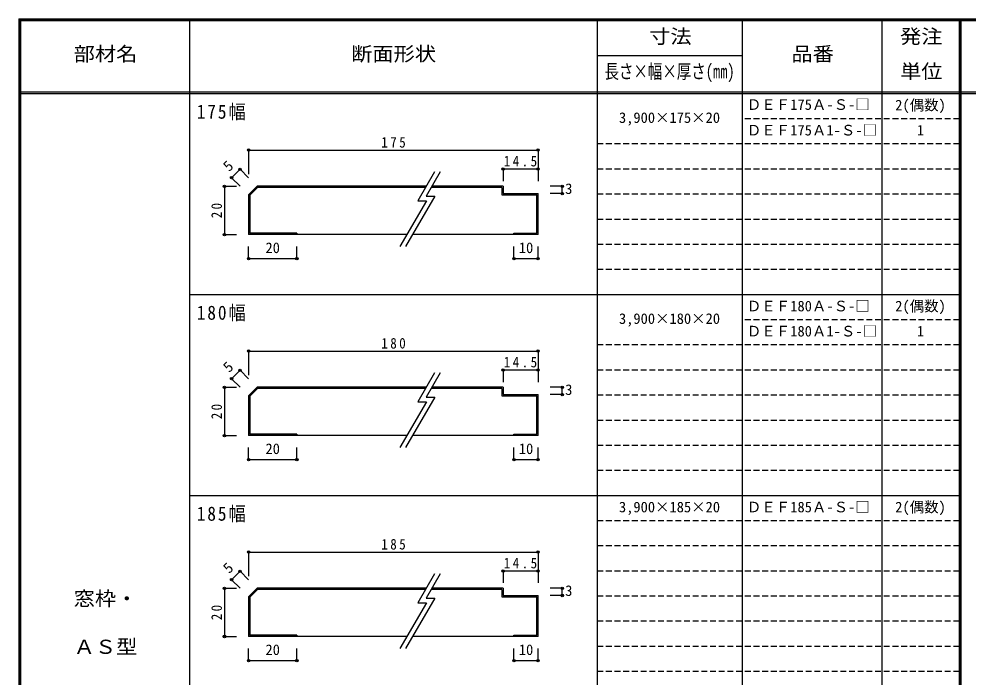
# Model space of a CAD drawing. Units: millimetres at full size, sheet at 1:2. Extents: x -400 to 380, y -287 to 278.
# Drawn here: x -400 to -6.7, y 5.5 to 278.3 of the extents above; entities that cross this region are included whole.
import ezdxf
from ezdxf.enums import TextEntityAlignment as Align

# ---------------------------------------------------------------- set-up
doc = ezdxf.new("R2010")
doc.units = ezdxf.units.MM
doc.header["$LTSCALE"] = 2
doc.header["$PDMODE"] = 32
doc.header["$PDSIZE"] = 1
doc.linetypes.add('DASHED1', pattern=[1.8, 1.2, -0.6])
for name, color, linetype in [('0-4', 3, 'Continuous'), ('0-A', 7, 'Continuous'), ('0-B', 7, 'Continuous'), ('F-1', 7, 'DASHED1'), ('F-A', 7, 'Continuous')]:
    doc.layers.add(name, color=color, linetype=linetype)
doc.styles.add('ＭＳ ゴシック', font='')
doc.styles.get('ＭＳ ゴシック').set_extended_font_data('MS Gothic')

msp = doc.modelspace()

# ---------------------------------------------------------------- linework, layer by layer
at = {"layer": '0-4'}
for p, q in [((-301.298, 208.958), (-304.833, 205.422)), ((-231.219, 208.958), (-301.298, 208.958)), ((-199.333, 208.958), (-228.909, 208.958)), ((-199.333, 208.958), (-199.333, 205.958)), ((-304.833, 205.422), (-304.833, 188.958)), ((-301.091, 208.458), (-304.333, 205.215)), ((-304.333, 205.215), (-304.333, 189.458)), ((-231.507, 208.458), (-301.091, 208.458)), ((-199.833, 208.458), (-229.198, 208.458)), ((-199.833, 208.458), (-199.833, 205.458)), ((-199.833, 205.458), (-185.333, 205.458)), ((-199.333, 205.958), (-184.833, 205.958)), ((-185.333, 189.458), (-185.333, 205.458)), ((-184.833, 188.958), (-184.833, 205.958)), ((-239.207, 188.958), (-304.833, 188.958)), ((-284.833, 189.458), (-304.333, 189.458)), ((-284.833, 189.458), (-284.833, 188.958)), ((-184.833, 188.958), (-236.897, 188.958)), ((-301.298, 125.624), (-304.833, 122.089)), ((-304.833, 122.089), (-304.833, 105.624)), ((-301.091, 125.124), (-304.333, 121.882)), ((-231.219, 125.624), (-301.298, 125.624)), ((-231.507, 125.124), (-301.091, 125.124)), ((-199.833, 125.124), (-229.198, 125.124)), ((-199.333, 125.624), (-228.909, 125.624)), ((-199.833, 125.124), (-199.833, 122.124)), ((-199.833, 122.124), (-185.333, 122.124)), ((-199.333, 125.624), (-199.333, 122.624)), ((-199.333, 122.624), (-184.833, 122.624)), ((-185.333, 106.124), (-185.333, 122.124)), ((-184.833, 105.624), (-184.833, 122.624)), ((-304.333, 121.882), (-304.333, 106.124)), ((-239.207, 105.624), (-304.833, 105.624)), ((-284.833, 106.124), (-304.333, 106.124)), ((-284.833, 106.124), (-284.833, 105.624)), ((-184.833, 105.624), (-236.897, 105.624)), ((-194.833, 106.124), (-185.333, 106.124)), ((-194.833, 105.624), (-194.833, 106.124)), ((-301.298, 42.291), (-304.833, 38.755)), ((-301.091, 41.791), (-304.333, 38.548)), ((-231.219, 42.291), (-301.298, 42.291)), ((-231.507, 41.791), (-301.091, 41.791)), ((-199.833, 41.791), (-229.198, 41.791)), ((-199.333, 42.291), (-228.909, 42.291)), ((-199.833, 41.791), (-199.833, 38.791)), ((-199.333, 42.291), (-199.333, 39.291)), ((-304.833, 38.755), (-304.833, 22.291)), ((-304.333, 38.548), (-304.333, 22.791)), ((-199.833, 38.791), (-185.333, 38.791)), ((-199.333, 39.291), (-184.833, 39.291)), ((-185.333, 22.791), (-185.333, 38.791)), ((-184.833, 22.291), (-184.833, 39.291)), ((-239.207, 22.291), (-304.833, 22.291)), ((-284.833, 22.791), (-304.333, 22.791)), ((-284.833, 22.791), (-284.833, 22.291)), ((-184.833, 22.291), (-236.897, 22.291))]:
    msp.add_line(p, q, dxfattribs=at)
for points in [[(-194.833, 188.958), (-194.833, 189.458), (-185.333, 189.458)], [(-194.833, 22.291), (-194.833, 22.791), (-185.333, 22.791)]]:
    msp.add_lwpolyline(points, dxfattribs=at)
at = {"layer": '0-A'}
for p, q in [((-227.755, 214.958), (-234.717, 202.899)), ((-225.445, 214.958), (-231.253, 204.899)), ((-227.694, 204.899), (-239.784, 183.958)), ((-231.253, 204.899), (-227.694, 204.899)), ((-231.158, 202.899), (-242.093, 183.958)), ((-234.717, 202.899), (-231.158, 202.899)), ((-227.755, 131.624), (-234.717, 119.565)), ((-225.445, 131.624), (-231.253, 121.565)), ((-231.158, 119.565), (-242.093, 100.624)), ((-227.694, 121.565), (-239.784, 100.624)), ((-234.717, 119.565), (-231.158, 119.565)), ((-231.253, 121.565), (-227.694, 121.565)), ((-227.755, 48.291), (-234.717, 36.232)), ((-225.445, 48.291), (-231.253, 38.232)), ((-231.158, 36.232), (-242.093, 17.291)), ((-227.694, 38.232), (-239.784, 17.291)), ((-234.717, 36.232), (-231.158, 36.232)), ((-231.253, 38.232), (-227.694, 38.232))]:
    msp.add_line(p, q, dxfattribs=at)
at = {"layer": '0-A', "color": 4}
for p, q in [((-304.833, 178.958), (-304.833, 183.958)), ((-284.833, 178.958), (-284.833, 183.958)), ((-194.833, 178.958), (-194.833, 183.958)), ((-184.833, 178.958), (-184.833, 183.958)), ((-304.833, 178.958), (-284.833, 178.958)), ((-194.833, 178.958), (-184.833, 178.958)), ((-304.833, 95.624), (-304.833, 100.624)), ((-284.833, 95.624), (-284.833, 100.624)), ((-194.833, 95.624), (-194.833, 100.624)), ((-184.833, 95.624), (-184.833, 100.624)), ((-304.833, 95.624), (-284.833, 95.624)), ((-194.833, 95.624), (-184.833, 95.624)), ((-304.833, 12.291), (-304.833, 17.291)), ((-284.833, 12.291), (-284.833, 17.291)), ((-194.833, 12.291), (-194.833, 17.291)), ((-184.833, 12.291), (-184.833, 17.291)), ((-304.833, 12.291), (-284.833, 12.291)), ((-194.833, 12.291), (-184.833, 12.291))]:
    msp.add_line(p, q, dxfattribs=at)
at = {"layer": '0-A'}
for p in [(-304.833, 178.958), (-284.833, 178.958), (-194.833, 178.958), (-184.833, 178.958), (-304.833, 95.624), (-284.833, 95.624), (-194.833, 95.624), (-184.833, 95.624), (-304.833, 12.291), (-284.833, 12.291), (-194.833, 12.291), (-184.833, 12.291)]:
    msp.add_point(p, dxfattribs=at)
at = {"layer": '0-B', "color": 4}
for p, q in [((-304.833, 223.958), (-304.833, 213.958)), ((-304.833, 223.958), (-184.833, 223.958)), ((-184.833, 223.958), (-184.833, 211.145)), ((-308.369, 216.029), (-311.904, 212.493)), ((-311.904, 212.493), (-308.369, 208.958)), ((-308.369, 216.029), (-304.833, 212.493)), ((-199.333, 216.145), (-199.333, 211.145)), ((-199.333, 216.145), (-184.833, 216.145)), ((-314.833, 208.958), (-314.833, 188.958)), ((-314.833, 208.958), (-309.833, 208.958)), ((-174.833, 205.958), (-179.833, 205.958)), ((-314.833, 188.958), (-309.833, 188.958)), ((-304.833, 140.624), (-304.833, 130.624)), ((-304.833, 140.624), (-184.833, 140.624)), ((-184.833, 140.624), (-184.833, 127.811)), ((-308.369, 132.695), (-311.904, 129.16)), ((-308.369, 132.695), (-304.833, 129.16)), ((-199.333, 132.811), (-199.333, 127.811)), ((-199.333, 132.811), (-184.833, 132.811)), ((-311.904, 129.16), (-308.369, 125.624)), ((-314.833, 125.624), (-314.833, 105.624)), ((-314.833, 125.624), (-309.833, 125.624)), ((-174.833, 122.624), (-179.833, 122.624)), ((-314.833, 105.624), (-309.833, 105.624)), ((-304.833, 57.291), (-304.833, 47.291)), ((-304.833, 57.291), (-184.833, 57.291)), ((-184.833, 57.291), (-184.833, 44.478)), ((-308.369, 49.362), (-311.904, 45.826)), ((-308.369, 49.362), (-304.833, 45.826)), ((-199.333, 49.478), (-199.333, 44.478)), ((-199.333, 49.478), (-184.833, 49.478)), ((-311.904, 45.826), (-308.369, 42.291)), ((-314.833, 42.291), (-314.833, 22.291)), ((-314.833, 42.291), (-309.833, 42.291)), ((-174.833, 39.291), (-179.833, 39.291)), ((-314.833, 22.291), (-309.833, 22.291))]:
    msp.add_line(p, q, dxfattribs=at)
for points in [[(-174.833, 205.958), (-174.833, 208.958), (-179.833, 208.958)], [(-174.833, 122.624), (-174.833, 125.624), (-179.833, 125.624)], [(-174.833, 39.291), (-174.833, 42.291), (-179.833, 42.291)]]:
    msp.add_lwpolyline(points, dxfattribs=at)
at = {"layer": '0-B'}
for p in [(-304.833, 223.958), (-184.833, 223.958), (-308.369, 216.029), (-199.333, 216.145), (-184.833, 216.145), (-311.904, 212.493), (-314.833, 208.958), (-174.833, 208.958), (-174.833, 205.958), (-314.833, 188.958), (-304.833, 140.624), (-184.833, 140.624), (-308.369, 132.695), (-199.333, 132.811), (-184.833, 132.811), (-314.833, 125.624), (-311.904, 129.16), (-174.833, 125.624), (-174.833, 122.624), (-314.833, 105.624), (-304.833, 57.291), (-184.833, 57.291), (-308.369, 49.362), (-199.333, 49.478), (-184.833, 49.478), (-311.904, 45.826), (-314.833, 42.291), (-174.833, 42.291), (-174.833, 39.291), (-314.833, 22.291)]:
    msp.add_point(p, dxfattribs=at)
at = {"layer": 'F-1', "color": 6, "linetype": 'Continuous'}
for p, q in [((-400, 278.333), (-400, -280.333)), ((-400, 278), (380, 278)), ((-400, 277.667), (380, 277.667)), ((-399.667, 278.333), (-399.667, -280.333)), ((-399.333, 278.333), (-399.333, -280.333)), ((-10.333, 278.337), (-10.333, -253)), ((-10, 278.333), (-10, -253)), ((-9.667, 278.337), (-9.667, -253)), ((380, 248), (-400, 248)), ((380, 247.333), (-400, 247.333))]:
    msp.add_line(p, q, dxfattribs=at)
at = {"layer": 'F-1', "linetype": 'Continuous'}
for p, q in [((-329.333, 278.333), (-329.333, -252.667)), ((-160.333, 278.337), (-160.333, -253)), ((-100.333, 278.337), (-100.333, -253)), ((-42.333, 278.337), (-42.333, -253)), ((-160.333, 263.167), (-100.333, 263.167)), ((-9.667, 164), (-329.333, 164)), ((-9.667, 80.667), (-329.333, 80.667))]:
    msp.add_line(p, q, dxfattribs=at)
at = {"layer": 'F-1'}
for p, q in [((-10.333, 236.917), (-100.333, 236.917)), ((-10.333, 226.5), (-160.333, 226.5)), ((-10.333, 216.083), (-160.333, 216.083)), ((-10.333, 205.667), (-160.333, 205.667)), ((-10.333, 195.25), (-160.333, 195.25)), ((-10.333, 184.833), (-160.333, 184.833)), ((-10.333, 174.417), (-160.333, 174.417)), ((-10.333, 153.583), (-100.333, 153.583)), ((-10.333, 143.167), (-160.333, 143.167)), ((-10.333, 132.75), (-160.333, 132.75)), ((-10.333, 122.333), (-160.333, 122.333)), ((-10.333, 111.917), (-160.333, 111.917)), ((-10.333, 101.5), (-160.333, 101.5)), ((-10.333, 91.083), (-160.333, 91.083)), ((-10.333, 70.25), (-160.333, 70.25)), ((-10.333, 59.833), (-160.333, 59.833)), ((-10.333, 49.417), (-160.333, 49.417)), ((-10.333, 39), (-160.333, 39)), ((-10.333, 28.583), (-160.333, 28.583)), ((-10.333, 18.167), (-160.333, 18.167)), ((-10.333, 7.75), (-160.333, 7.75))]:
    msp.add_line(p, q, dxfattribs=at)
at = {"layer": 'F-1', "color": 6, "linetype": 'Continuous'}
msp.add_lwpolyline([(-400, 278.333), (380, 278.333), (380, -280.333)], dxfattribs=at)

# ---------------------------------------------------------------- texts
at = {"layer": '0-A', "style": 'ＭＳ ゴシック'}
for s, p in [('ＤＥＦ175Ａ-Ｓ-□', (-98.333, 239.333)), ('2(偶数)', (-36.833, 239.125)), ('3,900×175×20', (-151.333, 233.917)), ('ＤＥＦ175Ａ1-Ｓ-□', (-98.333, 228.708)), ('1', (-27.833, 228.708)), ('20', (-297.833, 179.958)), ('10', (-192.833, 179.958)), ('ＤＥＦ180Ａ-Ｓ-□', (-98.333, 155.792)), ('2(偶数)', (-36.833, 155.792)), ('3,900×180×20', (-151.333, 150.583)), ('ＤＥＦ180Ａ1-Ｓ-□', (-98.333, 145.375)), ('1', (-27.833, 145.375)), ('20', (-297.833, 96.624)), ('10', (-192.833, 96.624)), ('2(偶数)', (-36.833, 72.458)), ('3,900×185×20', (-151.333, 72.458)), ('ＤＥＦ185Ａ-Ｓ-□', (-98.333, 72.458)), ('20', (-297.833, 13.291)), ('10', (-192.833, 13.291))]:
    msp.add_text(s, height=4.399, dxfattribs=at).set_placement(p, align=Align.BOTTOM_LEFT)
at = {"layer": '0-A', "style": 'ＭＳ ゴシック', "width": 1.1}
for s, p in [('窓枠・', (-377.333, 33.333)), ('ＡＳ型', (-377.333, 13.333))]:
    msp.add_text(s, height=5.865, dxfattribs=at).set_placement(p, align=Align.BOTTOM_LEFT)
at = {"layer": '0-A', "char_height": 5.865, "attachment_point": 7, "style": 'ＭＳ ゴシック'}
for s, insert in [('\\T1.22;\\W0.9;175幅', (-326.333, 236.333)), ('\\T1.22;\\W0.9;180幅', (-326.333, 153)), ('\\T1.22;\\W0.9;185幅', (-326.333, 69.667))]:
    msp.add_mtext(s, dxfattribs=dict(at, insert=insert))
at = {"layer": '0-B', "style": 'ＭＳ ゴシック'}
for p in [(-311.904, 213.907), (-311.904, 130.574), (-311.904, 47.241)]:
    msp.add_text('5', height=4.399, rotation=45, dxfattribs=at).set_placement(p, align=Align.BOTTOM_LEFT)
for p in [(-173.613, 204.458), (-173.613, 121.124), (-173.613, 37.791)]:
    msp.add_text('3', height=4.399, dxfattribs=at).set_placement(p, align=Align.BOTTOM_LEFT)
at = {"layer": '0-B', "char_height": 4.399, "attachment_point": 7, "style": 'ＭＳ ゴシック'}
for s, insert in [('\\T1.38;\\W0.9;175', (-249.833, 224.958)), ('\\T1.38;\\W0.9;14.5', (-199.083, 217.145)), ('\\T1.38;\\W0.9;180', (-249.833, 141.624)), ('\\T1.38;\\W0.9;14.5', (-199.083, 133.811)), ('\\T1.38;\\W0.9;185', (-249.833, 58.291)), ('\\T1.38;\\W0.9;14.5', (-199.083, 50.478))]:
    msp.add_mtext(s, dxfattribs=dict(at, insert=insert))
at = {"layer": '0-B', "char_height": 4.399, "attachment_point": 7, "rotation": 90, "style": 'ＭＳ ゴシック'}
for insert in [(-315.833, 195.708), (-315.833, 112.374), (-315.833, 29.041)]:
    msp.add_mtext('\\T1.36;\\W0.9;20', dxfattribs=dict(at, insert=insert))
at = {"layer": 'F-1', "style": 'ＭＳ ゴシック'}
for s, width, p in [('寸法', 1.1, (-138.833, 266.417)), ('発注', 1.1, (-34.833, 266.417)), ('品番', 1.1, (-79.833, 259.167)), ('長さ×幅×厚さ(㎜)', 0.75, (-157.333, 251.917)), ('単位', 1.1, (-34.833, 251.917))]:
    msp.add_text(s, height=5.865, dxfattribs=dict(at, width=width)).set_placement(p, align=Align.BOTTOM_LEFT)
at = {"layer": 'F-A', "style": 'ＭＳ ゴシック', "width": 1.1}
for s, p in [('部材名', (-377.333, 259.167)), ('断面形状', (-262.333, 259.167))]:
    msp.add_text(s, height=5.865, dxfattribs=at).set_placement(p, align=Align.BOTTOM_LEFT)

doc.saveas('drawing.dxf')
